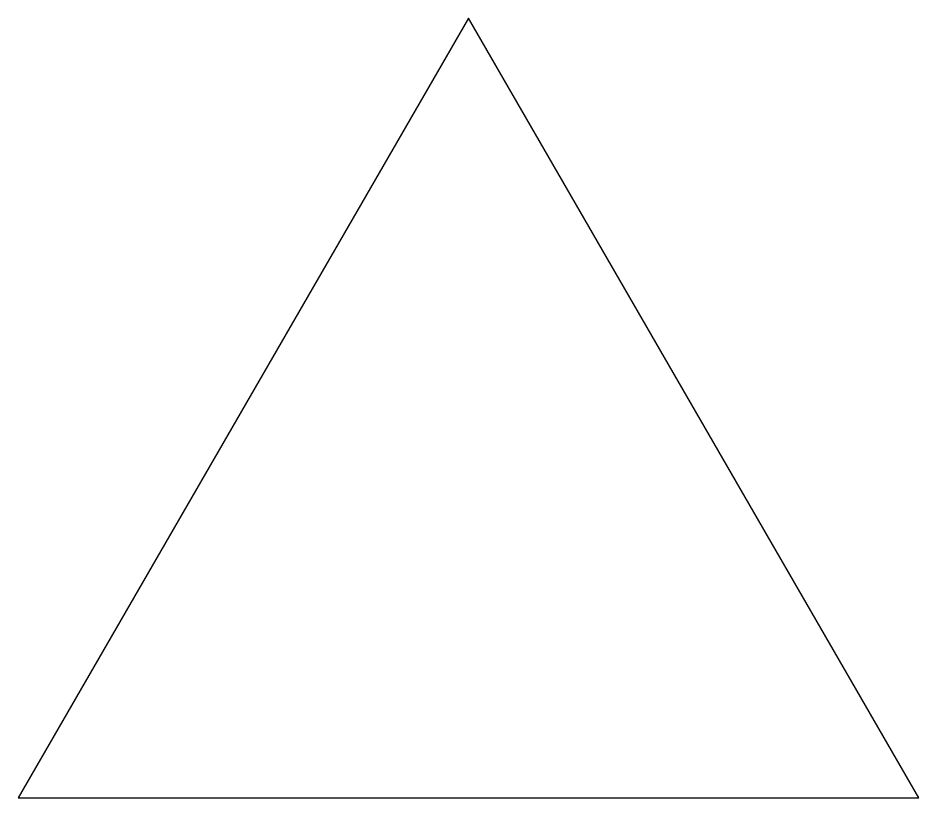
# Model space of a CAD drawing. Extents: x -3.75 to 3.75, y -1.75 to 4.75.
import ezdxf

# ---------------------------------------------------------------- set-up
doc = ezdxf.new("R2010")
doc.units = 0
doc.header["$MEASUREMENT"] = 0
doc.layers.get('0').update_dxf_attribs({"linetype": 'CONTINUOUS'})

msp = doc.modelspace()

# ---------------------------------------------------------------- linework, layer by layer
at = {"flags": 128}
msp.add_lwpolyline([(-3.7528, -1.75), (3.7528, -1.75), (0, 4.75)], close=True, dxfattribs=at)

doc.saveas('drawing.dxf')
